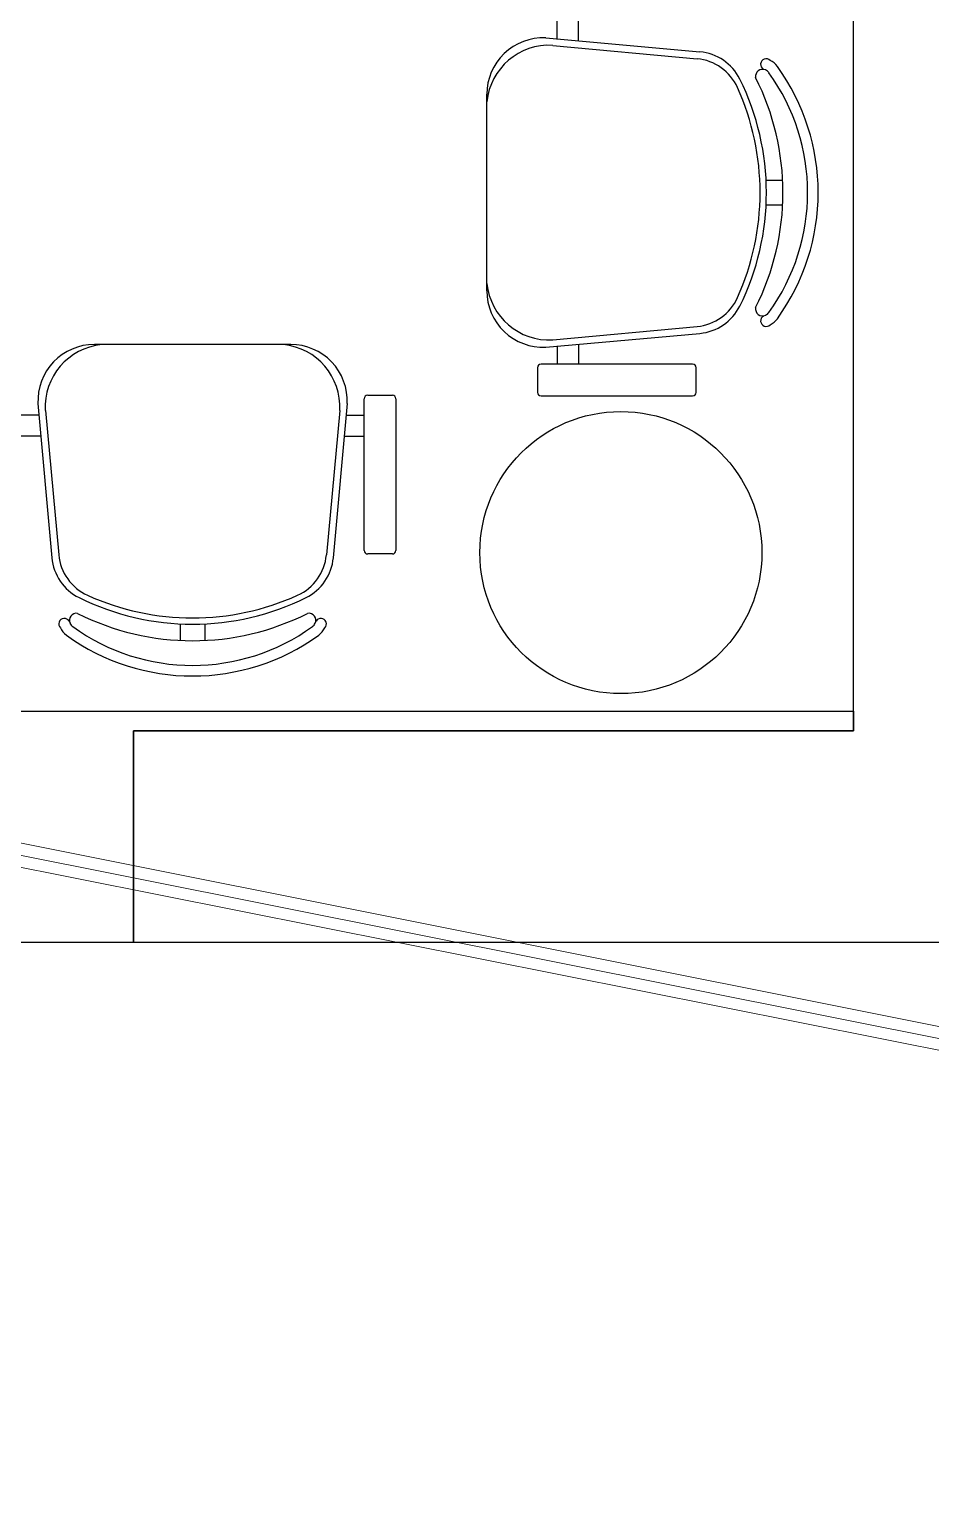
# Model space of a CAD drawing. Header units: millimetres. Extents: x 1573 to 2177, y 1587 to 1932.
# Drawn here: x 1904.758 to 1906.675, y 1894.816 to 1897.949 of the extents above; entities that cross this region are included whole.
import ezdxf

# ---------------------------------------------------------------- set-up
doc = ezdxf.new("R2010")
doc.units = ezdxf.units.MM
doc.header["$LTSCALE"] = 0.03
doc.layers.add('-HIDRO', color=8, linetype='Continuous')
doc.layers.add('TigreCad', color=2, linetype='Continuous', lineweight=13)

msp = doc.modelspace()

# ---------------------------------------------------------------- linework, layer by layer
at = {"layer": '-HIDRO'}
for p, q in [((1906.5109, 1896.4573), (1906.5109, 1907.5453)), ((1906.5109, 1896.4993), (1906.5109, 1897.6993)), ((1902.9454, 1896.4993), (1906.5109, 1896.4993)), ((1905.3109, 1896.4993), (1906.5109, 1896.4993)), ((1906.5109, 1896.4993), (1906.5109, 1896.4573)), ((1904.9794, 1896.0073), (1904.9794, 1896.4573)), ((1904.9794, 1896.4573), (1906.5109, 1896.4573)), ((1906.5109, 1896.4573), (1904.9794, 1896.4573)), ((1904.9794, 1896.4573), (1904.9794, 1896.0073)), ((1904.9794, 1896.0073), (1902.9454, 1896.0073)), ((1906.8109, 1896.0073), (1904.9794, 1896.0073))]:
    msp.add_line(p, q, dxfattribs=at)
at = {"layer": '-HIDRO', "linetype": 'ByBlock'}
for p, q in [((1905.8809, 1897.9281), (1905.8809, 1897.9674)), ((1905.9259, 1897.9261), (1905.9259, 1897.9674)), ((1905.8563, 1897.9312), (1906.1843, 1897.9018)), ((1905.8713, 1897.9155), (1906.1782, 1897.8871)), ((1905.7309, 1897.3935), (1905.7309, 1897.8114)), ((1906.325, 1897.6287), (1906.3603, 1897.6287)), ((1906.325, 1897.5762), (1906.3603, 1897.5762)), ((1905.8713, 1897.2893), (1906.1782, 1897.3178)), ((1905.3141, 1897.2793), (1904.8962, 1897.2793)), ((1905.8563, 1897.2736), (1906.1843, 1897.303)), ((1905.9259, 1897.2788), (1905.9259, 1897.2375)), ((1905.8809, 1897.2767), (1905.8809, 1897.2375)), ((1905.8388, 1897.23), (1905.8388, 1897.1775)), ((1906.1688, 1897.2375), (1905.8463, 1897.2375)), ((1906.1763, 1897.1775), (1906.1763, 1897.23)), ((1904.7763, 1897.1539), (1904.8057, 1896.8259)), ((1905.4339, 1897.1539), (1905.4045, 1896.8259)), ((1905.4701, 1896.8413), (1905.4701, 1897.1638)), ((1905.4776, 1897.1713), (1905.5301, 1897.1713)), ((1905.5376, 1897.1638), (1905.5376, 1896.8413)), ((1905.8463, 1897.17), (1906.1688, 1897.17)), ((1904.7794, 1897.1293), (1904.7402, 1897.1293)), ((1904.792, 1897.1389), (1904.8205, 1896.8319)), ((1905.4182, 1897.1389), (1905.3898, 1896.8319)), ((1905.4308, 1897.1293), (1905.4701, 1897.1293)), ((1904.7815, 1897.0843), (1904.7402, 1897.0843)), ((1905.4288, 1897.0843), (1905.4701, 1897.0843)), ((1905.5301, 1896.8338), (1905.4776, 1896.8338)), ((1905.0789, 1896.6852), (1905.0789, 1896.6499)), ((1905.1314, 1896.6852), (1905.1314, 1896.6499))]:
    msp.add_line(p, q, dxfattribs=at)
at = {"layer": '-HIDRO'}
msp.add_circle((1906.0161, 1896.8367), 0.3, dxfattribs=at)
at = {"layer": '-HIDRO', "linetype": 'ByBlock'}
for centre, radius, start, end in [((1905.8509, 1897.8114), 0.12, 87.4308, 180), ((1905.8637, 1897.7827), 0.1331, 86.7478, 174.4075), ((1906.1685, 1897.7825), 0.105, 24.2639, 84.7001), ((1906.1749, 1897.7973), 0.105, 26.3953, 84.8788), ((1906.3251, 1897.8753), 0.0117, 44.6745, 240.1891), ((1906.3159, 1897.8462), 0.0413, 36.5429, 64.8545), ((1905.7824, 1897.6024), 0.5433, 333.6047, 26.3953), ((1906.3175, 1897.8496), 0.015, 64.8545, 189.6706), ((1906.3175, 1897.8496), 0.015, 64.8545, 189.6706), ((1905.8176, 1897.6024), 0.5433, 333.2374, 26.7626), ((1905.8176, 1897.6024), 0.5433, 333.2374, 26.7626), ((1906.3159, 1897.8462), 0.0188, 36.8699, 64.8545), ((1906.3159, 1897.8462), 0.0188, 36.8699, 64.8545), ((1905.978, 1897.6024), 0.4353, 324.1442, 35.8558), ((1905.978, 1897.6024), 0.4353, 324.1442, 35.8558), ((1905.978, 1897.6024), 0.4578, 324.1238, 35.8762), ((1905.769, 1897.6024), 0.5433, 335.7361, 24.2639), ((1905.8637, 1897.4221), 0.1331, 185.5925, 273.2522), ((1905.8509, 1897.3935), 0.12, 180, 272.5692), ((1906.1685, 1897.4223), 0.105, 275.2999, 335.7361), ((1906.1749, 1897.4076), 0.105, 275.1212, 333.6047), ((1906.3175, 1897.3553), 0.015, 170.3294, 295.1455), ((1906.3175, 1897.3553), 0.015, 170.3294, 295.1455), ((1906.3159, 1897.3587), 0.0188, 295.1455, 323.1301), ((1906.3159, 1897.3587), 0.0187, 295.1455, 323.1301), ((1906.3251, 1897.3296), 0.0117, 119.8109, 315.3255), ((1906.3159, 1897.3587), 0.0413, 295.1455, 323.4571), ((1904.8962, 1897.1593), 0.12, 90, 182.5692), ((1904.9248, 1897.1465), 0.1331, 95.5925, 183.2522), ((1905.2854, 1897.1465), 0.1331, 356.7478, 84.4075), ((1905.3141, 1897.1593), 0.12, 357.4308, 90), ((1905.8463, 1897.23), 0.0075, 90, 180), ((1906.1688, 1897.23), 0.0075, 0, 90), ((1905.4776, 1897.1638), 0.0075, 90, 180), ((1905.5301, 1897.1638), 0.0075, 0, 90), ((1905.8463, 1897.1775), 0.0075, 180, 270), ((1906.1688, 1897.1775), 0.0075, 270, 0), ((1905.4776, 1896.8413), 0.0075, 180, 270), ((1905.5301, 1896.8413), 0.0075, 270, 0), ((1904.9103, 1896.8352), 0.105, 185.1212, 243.6047), ((1904.925, 1896.8416), 0.105, 185.2999, 245.7361), ((1905.2852, 1896.8416), 0.105, 294.2639, 354.7001), ((1905.3, 1896.8352), 0.105, 296.3953, 354.8788), ((1905.1051, 1897.2412), 0.5433, 245.7361, 294.2639), ((1905.1051, 1897.2278), 0.5433, 243.6047, 296.3953), ((1904.8323, 1896.6851), 0.0117, 29.8109, 225.3255), ((1904.858, 1896.6927), 0.015, 80.3294, 205.1455), ((1904.858, 1896.6927), 0.015, 80.3294, 205.1455), ((1904.8614, 1896.6943), 0.0188, 205.1455, 233.1301), ((1904.8614, 1896.6943), 0.0188, 205.1455, 233.1301), ((1905.1051, 1897.1926), 0.5433, 243.2374, 296.7626), ((1905.1051, 1897.1926), 0.5433, 243.2374, 296.7626), ((1905.3523, 1896.6927), 0.015, 334.8545, 99.6706), ((1905.3523, 1896.6927), 0.015, 334.8545, 99.6706), ((1905.3489, 1896.6943), 0.0188, 306.8699, 334.8545), ((1905.3489, 1896.6943), 0.0187, 306.8699, 334.8545), ((1905.378, 1896.6851), 0.0117, 314.6745, 150.1891), ((1904.8614, 1896.6943), 0.0413, 205.1455, 233.4571), ((1905.1051, 1897.0321), 0.4578, 234.1238, 305.8762), ((1905.1051, 1897.0321), 0.4353, 234.1442, 305.8558), ((1905.1051, 1897.0321), 0.4353, 234.1442, 305.8558), ((1905.3489, 1896.6943), 0.0413, 306.5429, 334.8545)]:
    msp.add_arc(centre, radius, start, end, dxfattribs=at)
at = {"layer": 'TigreCad'}
for p, q in [((1911.5292, 1894.8634), (1891.2578, 1898.9098)), ((1891.2578, 1898.8813), (1911.5245, 1894.8399)), ((1911.5198, 1894.8164), (1891.2578, 1898.8526))]:
    msp.add_line(p, q, dxfattribs=at)

doc.saveas('drawing.dxf')
